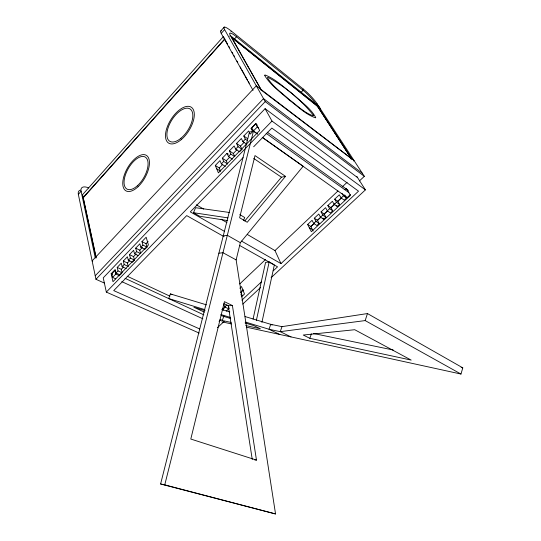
<?xml version="1.0" encoding="UTF-8"?>
<svg xmlns="http://www.w3.org/2000/svg" width="541" height="541" viewBox="0 0 541 541"><rect width="100%" height="100%" fill="white"/><g stroke="black" fill="none" stroke-linecap="round" stroke-linejoin="round"><path stroke-width="0.81" d="M261.898 322.389L274.355 264.874M256.326 320.597L269.175 261.952L273.705 264.508M253.06 319.109L265.577 262.385L269.175 261.952M257.557 133.945L253.472 131.05L249.435 132.166L160.603 483.985L275.545 513.95L236.14 259.896L240.339 242.679L303.156 166.249L262.324 137.319M160.603 483.985L164.755 484.864L253.472 131.05M246.297 327.149L460.973 374.041L462.792 367.839L367.454 313.557L281.976 326.649L270.723 324.323L245.039 316.539M245.729 322.138L269.012 329.259L280.245 331.667L365.182 320.583L367.454 313.557M309.858 338.328L303.231 335.035L354.734 329.719L411.174 360.083L309.858 338.328L311.359 333.844M281.976 326.649L280.245 331.667L291.038 336.921M220.031 319.46L222.27 320.509L223.906 315.978M206.52 304.867L170.401 293.919L168.657 298.551L204.782 309.608M243.464 220.579L244.715 217.529L239.798 214.581M227.7 220.579L199.683 216.251L193.482 212.708L195.585 207.703L229.343 212.464M285.506 176.359L247.23 222.277L239.622 217.739L254.994 155.585L285.506 176.359L281.442 177.198L244.755 220.985M220.843 30.891L224.197 27.104M104.393 283.085L95.946 279.284L78.344 194.361L81.109 191.244A14.485 5.978 41 0 1 88.717 187.91M253.046 90.367L221.222 33.4L224.61 29.586A16.02 2.658 44.2 0 1 231.48 31.222L303.278 89.062A14.445 2.265 45.3 0 1 316.985 103.588L364.323 176.332L359.413 180.951M230.858 31.919L231.48 31.222M224.704 38.925L83.152 197.492L96.142 257.306M83.382 197.614L224.928 39.101M229.715 36.288L230.358 35.578A15.486 2.577 44.3 0 1 229.864 33.123L231.663 33.495A14.539 2.414 44.3 0 1 236.485 36.774L303.061 90.293A13.214 2.083 45.3 0 1 308.384 95.121L312.11 99.077A14.093 2.225 45.3 0 1 315.964 104.028L351.237 158.412L350.784 158.844M231.906 37.687L320.394 108.721L318.832 106.32L230.358 35.578L261.418 90.246L351.887 158.973L317.574 106.104L231.906 37.687L261.418 90.246M234.192 39.324L236.485 36.774M260.424 89.86L260.904 89.346M95.223 275.795L263.514 98.618L362.382 173.343M95.946 279.284L265.205 101.62L224.61 29.586M357.56 177.583L265.097 108.673L103.236 277.844L106.334 292.099L199.129 333.046M135.69 248.143L139.761 250.179L140.714 253.641L136.63 251.612L135.69 248.143L139.862 243.795L140.822 247.251L144.907 249.306L147.01 247.129L142.932 245.059L141.958 241.611L146.165 237.222L148.423 245.012L112.988 281.692L111.155 273.705L115.186 269.506L116.017 273.029L120.129 274.943M122.165 272.84L118.046 270.913L117.208 267.396L121.272 263.163L122.138 266.666L126.242 268.62M123.314 261.039L127.406 263L128.291 266.497L124.187 264.535L123.314 261.039L127.412 256.765L128.312 260.255L132.41 262.236L134.479 260.099L133.553 256.617L129.475 254.615L133.607 250.307L134.54 253.783L137.948 255.467M257.022 124.849L255.663 123.869L251.748 127.947L253.364 131.084L257.475 133.992M116.017 273.029L118.046 270.913M122.138 266.666L124.187 264.535M128.312 260.255L130.381 258.104L129.475 254.615M134.54 253.783L136.63 251.612M140.822 247.251L142.932 245.059M253.364 131.084L257.306 126.993L255.663 123.869M112.602 277.418L115.848 274.05L115.017 270.527L111.791 273.888L112.602 277.418L115.666 278.825M121.989 272.137L121.306 269.33L123.625 266.923M127.406 263L129.745 260.573M133.553 256.617L136.136 253.939M139.761 250.179L142.364 247.474M147.01 247.129L146.023 243.68L148.126 241.502M247.284 140.525L245.337 139.172L243.788 135.987L248.644 130.963L250.219 134.134L252.674 131.605L251.085 128.44L255.988 123.368L259.666 130.496L218.408 172.87L215.291 165.458L219.964 160.623L221.37 163.882L225.32 166.432M227.68 164.011L223.731 161.448L222.317 158.195L227.031 153.313L228.343 154.178M229.404 150.865L233.327 153.475L234.801 156.707L230.865 154.097L229.404 150.865L234.165 145.935L235.653 149.154L239.582 151.798L241.983 149.33L240.468 146.117L236.559 143.46L241.367 138.489L242.902 141.681L246.811 144.366M120.636 274.415L121.651 273.367M106.334 292.099L271.995 121.069L265.097 108.673M302.676 89.684L303.278 89.062M221.37 163.882L223.731 161.448M232.42 159.149L228.478 156.552L230.865 154.097M235.653 149.154L238.06 146.672L236.559 143.46M242.902 141.681L245.337 139.172M216.671 168.731L220.627 171.254L219.24 167.981L222.743 164.376M227.396 163.362L226.253 160.765L229.783 157.127M233.327 153.475L237.026 149.668M240.468 146.117L244.201 142.276M301.053 92.369L303.061 90.293M243.098 157.62L190.31 211.889L224.677 231.494M253.655 146.773L271.839 128.075L358.521 191.169L280.989 263.609L241.502 241.083M315.356 104.643L315.964 104.028M316.174 104.406L316.985 103.588M317.574 106.104L351.664 159.189M353.618 161.008L354.071 160.576L256.306 85.83L92.126 260.877L92.741 261.161M239.697 283.964L265.469 259.572M280.989 263.609L274.977 250.578L337.942 190.98M342.216 186.936L347.106 182.303M239.791 288.184L241.523 286.547L244.491 294.04L241.442 296.887M229.026 307.592L228.025 308.526L224.704 306.916L226.693 305.036L228.687 306.01M225.11 306.774L222.858 308.897L223.338 310.23M240.772 292.045L243.078 289.875M222.466 309.702L225.536 306.815M240.887 292.377L243.349 290.071M310.899 226.564L314.585 223.102M317.04 220.789L320.725 217.326M323.795 214.439L327.481 210.976M330.551 208.089L334.845 204.045M337.922 201.157L341.601 197.695M350.399 194.577L347.214 197.56L262.27 137.387M226.219 311.156L229.262 308.302M345.084 189.418L346.247 188.329L350.467 195.369L311.352 231.683L307.626 224.454L312.069 220.295L313.739 223.48L316.911 225.523L319.149 223.44L317.459 220.261L314.301 218.206L318.791 214.013L320.495 217.184L323.653 219.261L325.912 217.164L324.181 213.999L321.043 211.903L325.567 207.676L327.312 210.834L330.45 212.944L332.729 210.828L330.964 207.676L327.832 205.553L332.397 201.286L334.182 204.424L337.307 206.567L339.606 204.437L337.8 201.299L334.69 199.142L339.295 194.834L341.121 197.959L344.225 200.143L346.544 197.986L344.698 194.868M219.071 321.455L220.917 319.731M241.847 300.181L261.54 281.78M273.232 270.852L277.54 266.828L239.447 245.344M313.739 223.48L315.985 221.391L314.301 218.206M320.495 217.184L322.761 215.075L321.043 211.903M327.312 210.834L329.597 208.704L327.832 205.553M334.182 204.424L336.488 202.273L334.69 199.142M341.121 197.959L343.44 195.795L341.973 193.299M313.144 231.014L310.791 226.476L314.118 223.379M317.459 220.261L320.813 217.137M324.181 213.999L327.569 210.841M330.964 207.676L334.947 203.964M337.8 201.299L341.817 197.553M217.496 327.616L224.272 321.3M242.767 304.083L260.64 287.44M271.115 277.682L365.418 189.871L356.796 176.38M223.244 235.89L227.335 235.301L240.339 242.679M218.868 253.215L222.966 252.721L236.14 259.896M223.94 303.643L228.282 305.76L232.414 305.557L256.481 460.1L254.365 459.776M193.482 212.708L227.977 217.881M313.259 333.439L393.226 350.007M461.135 367.495L462.792 367.839M222.27 320.509L231.19 322.436M245.776 325.594L260.37 328.745L253.871 325.635L245.08 322.943M221.796 321.8L231.595 323.937M164.755 484.864L275.545 513.95M221.769 309.486L229.79 311.92M220.836 314.517L230.473 317.466M205.093 310.683L193.901 307.247L204.349 312.137M221.086 315.586L230.682 318.527M256.481 460.1L190.797 439.049L224.441 301.655L232.414 305.557M199.703 328.962L113.732 290.612L186.706 215.595L224.069 236.667M121.799 281.638L202.882 318.811M111.155 273.705L112.528 274.341M115.848 274.05L119.676 275.829M125.032 278.311L203.842 314.869M127.216 276.228L169.921 296.17M117.208 267.396L121.306 269.33M95.818 257.888L95.202 257.597L81.109 191.244M170.401 293.919L171.923 294.635M279.778 334.46L269.012 329.259L270.723 324.323L272.157 325.026M130.381 258.104L134.479 260.099M240.752 294.689L242.07 295.359L241.029 292.708M141.958 241.611L146.023 243.68M365.182 320.583L460.973 374.041M196.336 204.809L203.612 209.049M221.093 219.213L226.916 222.608M247.305 234.469L274.977 250.578M309.269 227.653L312.448 229.668M215.291 165.458L219.24 167.981M307.626 224.454L310.791 226.476M315.985 221.391L319.149 223.44M222.317 158.195L226.253 160.765M322.761 215.075L325.912 217.164M238.06 146.672L241.983 149.33M329.597 208.704L332.729 210.828M253.709 158.445L281.442 177.198M336.488 202.273L339.606 204.437M243.788 135.987L247.683 138.692M343.44 195.795L346.544 197.986M251.085 128.44L253.026 129.813M257.306 126.993L258.672 127.967M266.192 133.356L348.877 192.61M267.247 132.193L348.357 190.5M271.995 121.069L365.418 189.871M265.205 101.62L364.323 176.332M336.59 205.316L337.307 206.567M224.38 38.33L223.399 36.558L82.55 194.692L96.068 258.003M225.11 39.662L227.558 44.085M228.782 46.296L229.6 47.77M232.048 52.193L232.867 53.674M233.685 55.148L234.496 56.622M236.951 61.045L237.763 62.519M240.211 66.942L241.029 68.423M241.847 69.897L244.295 74.32M245.114 75.794L247.562 80.217M248.38 81.691L249.191 83.172M322.963 217.996L323.653 219.261M227.031 153.313L228.478 156.552M223.724 304.238L224.704 306.916M228.282 305.76L252.255 459.451M78.344 194.361A14.458 6.039 40.9 0 1 80.481 190.101M221.222 33.4A15.987 2.739 44.1 0 1 221.641 30.884M313.327 115.192L313.117 115.767C304.062 112.724 296.968 105.265 289.34 99.672C281.8 92.727 272.718 86.601 267.396 77.715L267.809 77.268C285.087 86.425 301.114 99.902 313.327 115.192M264.813 75.172L264.711 75.524C270.622 85.431 280.759 92.247 289.158 99.984C297.618 106.178 305.489 114.469 315.525 117.816L315.755 117.58C310.595 107.923 300.471 101.485 292.627 93.992C283.842 87.317 275.579 79.033 265.178 75.03L264.813 75.172M181.188 139.673A21.221 10.57 -57.8 0 0 191.683 107.497A21.221 10.57 -57.8 0 0 166.824 128.176A21.221 10.57 -57.8 0 0 181.188 139.673M180.985 138.219A19.097 9.515 -57.8 0 0 190.479 109.255A19.097 9.515 -57.8 0 0 168.102 127.818A19.097 9.515 -57.8 0 0 180.985 138.219M137.989 186.78A20.484 9.988 -60.3 0 0 146.611 155.504A20.484 9.988 -60.3 0 0 123.713 176.934A20.484 9.988 -60.3 0 0 137.989 186.78M137.739 185.414A18.435 8.987 -60.3 0 0 145.536 157.255A18.435 8.987 -60.3 0 0 124.924 176.501A18.435 8.987 -60.3 0 0 137.739 185.414"/></g></svg>
